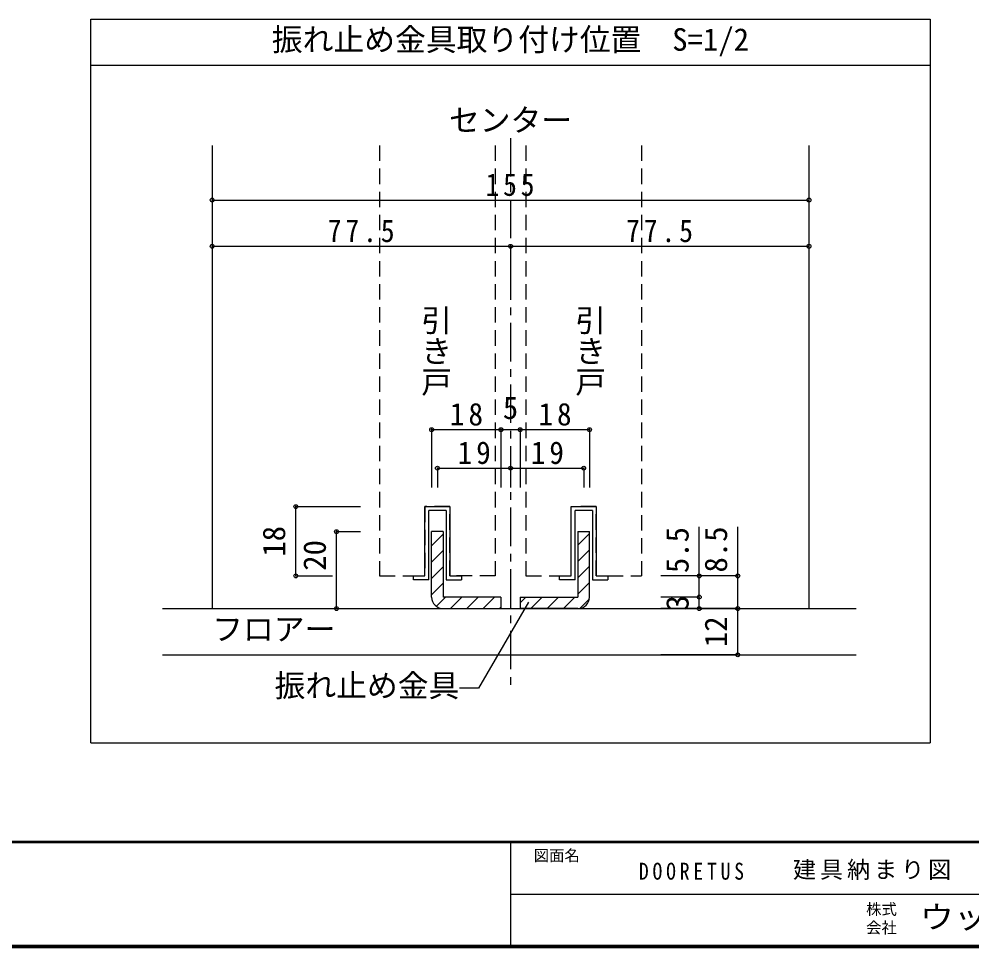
# Model space of a CAD drawing. Units: millimetres on the paper, enlarged 5 times, with parts at other scales. Extents: x -973 to 977, y -718 to 696.
# Drawn here: x -317 to 301, y -701 to -98 of the extents above; entities that cross this region are included whole.
import ezdxf
from ezdxf.enums import TextEntityAlignment as Align

# ---------------------------------------------------------------- set-up
doc = ezdxf.new("R2010")
doc.units = ezdxf.units.MM
doc.header["$LTSCALE"] = 5
doc.header["$PDMODE"] = 32
doc.header["$PDSIZE"] = 2.5
doc.linetypes.add('CHAIN1', pattern=[8, 5, -1, 1, -1])
doc.linetypes.add('DASHED2', pattern=[3, 2, -1])
for name, color, linetype in [('0-A_文字', 3, 'Continuous'), ('1-1_通り芯', 4, 'CHAIN1'), ('1-3_仕上げ', 2, 'Continuous'), ('1-4_枠', 4, 'CHAIN1'), ('1-6_扉', 7, 'DASHED2'), ('1-7_金物', 7, 'Continuous'), ('1-A_文字', 7, 'Continuous'), ('1-B_寸法', 7, 'Continuous'), ('F-0_補助線', 7, 'Continuous'), ('F-1_枠', 6, 'Continuous'), ('F-A_文字', 7, 'Continuous')]:
    doc.layers.add(name, color=color, linetype=linetype)
doc.styles.add('@ＭＳ ゴシック', font='')
doc.styles.add('ＭＳ ゴシック', font='')
doc.styles.get('@ＭＳ ゴシック').set_extended_font_data('@MS Gothic')
doc.styles.get('ＭＳ ゴシック').set_extended_font_data('MS Gothic')

msp = doc.modelspace()

# ---------------------------------------------------------------- linework, layer by layer
at = {"layer": '0-A_文字'}
for p, q in [((-270.847, -567.5), (-270.847, -97.5)), ((-270.847, -97.5), (274.153, -97.5)), ((274.153, -97.5), (274.153, -567.5)), ((-270.847, -127.5), (274.153, -127.5)), ((-270.847, -567.5), (274.153, -567.5))]:
    msp.add_line(p, q, dxfattribs=at)
at = {"layer": '1-1_通り芯'}
msp.add_line((1.653, -174.852), (1.653, -532.789), dxfattribs=at)
at = {"layer": '1-3_仕上げ'}
for p, q in [((-224.353, -480.443), (226.141, -480.443)), ((-224.353, -510.443), (226.141, -510.443))]:
    msp.add_line(p, q, dxfattribs=at)
at = {"layer": '1-4_枠', "color": 3, "linetype": 'Continuous'}
for p, q in [((-192.097, -179.652), (-192.097, -480.443)), ((195.403, -179.652), (195.403, -480.443))]:
    msp.add_line(p, q, dxfattribs=at)
at = {"layer": '1-6_扉'}
for p, q in [((-83.347, -179.652), (-83.347, -459.193)), ((-8.347, -179.652), (-8.347, -459.193)), ((11.653, -179.652), (11.653, -459.193)), ((86.653, -179.652), (86.653, -459.193)), ((-53.972, -414.193), (-53.972, -459.193)), ((-37.722, -414.193), (-53.972, -414.193)), ((41.028, -459.193), (41.028, -414.193)), ((57.278, -414.193), (43.528, -414.193)), ((57.278, -459.193), (57.278, -414.193)), ((-83.347, -459.193), (-53.972, -459.193)), ((11.653, -459.193), (41.028, -459.193)), ((57.278, -459.193), (64.153, -459.193)), ((64.776, -459.193), (86.653, -459.193))]:
    msp.add_line(p, q, dxfattribs=at)
msp.add_lwpolyline([(-8.347, -459.193), (-37.722, -459.193), (-37.722, -414.193)], dxfattribs=at)
at = {"layer": '1-7_金物'}
for p, q in [((-53.974, -459.193), (-53.974, -414.193)), ((-53.974, -414.193), (-37.724, -414.193)), ((-37.724, -414.193), (-37.724, -459.193)), ((41.026, -459.193), (41.026, -414.193)), ((41.026, -414.193), (57.276, -414.193)), ((57.276, -414.193), (57.276, -459.193)), ((-51.474, -461.693), (-51.474, -416.693)), ((-40.224, -416.693), (-51.474, -416.693)), ((-40.224, -416.693), (-40.224, -461.693)), ((43.526, -461.693), (43.526, -416.693)), ((54.776, -416.693), (43.526, -416.693)), ((54.776, -416.693), (54.776, -461.693)), ((-61.474, -459.193), (-53.974, -459.193)), ((-61.474, -461.693), (-61.474, -459.193)), ((-51.474, -461.693), (-61.474, -461.693)), ((-40.224, -461.693), (-30.224, -461.693)), ((-37.724, -459.193), (-30.224, -459.193)), ((-30.224, -459.193), (-30.224, -461.693)), ((33.526, -459.193), (41.026, -459.193)), ((33.526, -461.693), (33.526, -459.193)), ((43.526, -461.693), (33.526, -461.693)), ((54.776, -461.693), (64.776, -461.693)), ((57.276, -459.193), (64.776, -459.193)), ((64.776, -459.193), (64.776, -461.693))]:
    msp.add_line(p, q, dxfattribs=at)
at = {"layer": '1-7_金物', "color": 3}
for p, q in [((-42.099, -430.443), (-49.599, -430.443)), ((-49.599, -472.943), (-49.599, -430.443)), ((-42.099, -430.443), (-42.099, -472.943)), ((45.401, -430.443), (52.901, -430.443)), ((45.401, -430.443), (45.401, -472.943)), ((52.901, -472.943), (52.901, -430.443)), ((-4.599, -472.943), (-42.099, -472.943)), ((-4.599, -472.943), (-4.599, -480.443)), ((7.901, -472.943), (7.901, -480.443)), ((7.901, -472.943), (45.401, -472.943)), ((-42.099, -480.443), (-4.599, -480.443)), ((45.401, -480.443), (7.901, -480.443))]:
    msp.add_line(p, q, dxfattribs=at)
at = {"layer": '1-7_金物', "color": 4}
for p, q in [((-49.599, -439.556), (-42.099, -432.056)), ((45.401, -439.149), (52.901, -431.649)), ((-49.599, -450.162), (-42.099, -442.662)), ((45.401, -449.755), (52.901, -442.255)), ((-49.599, -460.769), (-42.099, -453.269)), ((45.401, -460.362), (52.901, -452.862)), ((-49.599, -471.376), (-42.099, -463.876)), ((45.401, -470.968), (52.901, -463.468)), ((-46.576, -478.96), (-40.559, -472.943)), ((-37.453, -480.443), (-29.953, -472.943)), ((-26.846, -480.443), (-19.346, -472.943)), ((-16.239, -480.443), (-8.739, -472.943)), ((7.901, -476.649), (11.607, -472.943)), ((14.714, -480.443), (22.213, -472.943)), ((25.32, -480.443), (32.82, -472.943)), ((35.927, -480.443), (43.427, -472.943)), ((46.635, -480.341), (52.801, -474.175)), ((-5.633, -480.443), (-4.601, -479.411))]:
    msp.add_line(p, q, dxfattribs=at)
at = {"layer": '1-7_金物', "color": 3}
for centre, start, end in [((-42.099, -472.943), 180, 270), ((45.401, -472.943), 270, 0)]:
    msp.add_arc(centre, 7.5, start, end, dxfattribs=at)
at = {"layer": '1-A_文字'}
for p, q in [((13.202, -476.206), (-19.09, -532.137)), ((-19.09, -532.137), (-31.59, -532.137))]:
    msp.add_line(p, q, dxfattribs=at)
at = {"layer": '1-B_寸法', "color": 4}
for p, q in [((-192.097, -215.081), (195.403, -215.081)), ((-192.097, -245.081), (-192.097, -270.081)), ((-192.097, -245.081), (1.653, -245.081)), ((1.653, -245.081), (1.653, -270.081)), ((1.653, -245.081), (195.403, -245.081)), ((195.403, -245.081), (195.403, -270.081)), ((-49.597, -364.193), (-4.599, -364.193)), ((-49.597, -364.193), (-49.597, -401.693)), ((-4.599, -364.193), (-4.599, -401.693)), ((-4.599, -364.193), (7.903, -364.193)), ((7.903, -364.193), (7.903, -401.693)), ((7.903, -364.193), (52.903, -364.193)), ((52.903, -364.193), (52.903, -401.693)), ((-45.847, -389.193), (1.653, -389.193)), ((-45.847, -389.193), (-45.847, -401.693)), ((1.653, -389.193), (1.653, -401.693)), ((1.653, -389.193), (49.153, -389.193)), ((49.153, -389.193), (49.153, -401.693)), ((-137.793, -459.193), (-137.793, -414.193)), ((-137.793, -414.193), (-95.847, -414.193)), ((-111.377, -480.443), (-111.377, -430.443)), ((-111.377, -430.443), (-95.847, -430.443)), ((124.153, -472.943), (124.153, -427.349)), ((149.153, -480.443), (149.153, -427.349)), ((-137.793, -459.193), (-114.013, -459.193)), ((149.153, -459.193), (99.153, -459.193)), ((124.153, -472.943), (99.153, -472.943)), ((124.153, -480.443), (124.153, -472.943)), ((-111.377, -480.443), (-95.847, -480.443)), ((149.153, -480.443), (99.153, -480.443)), ((149.153, -510.443), (149.153, -480.443)), ((149.153, -510.443), (99.153, -510.443))]:
    msp.add_line(p, q, dxfattribs=at)
at = {"layer": '1-B_寸法'}
for p in [(-192.097, -215.081), (195.403, -215.081), (-192.097, -245.081), (1.653, -245.081), (195.403, -245.081), (-49.597, -364.193), (-4.599, -364.193), (7.903, -364.193), (52.903, -364.193), (-45.847, -389.193), (1.653, -389.193), (49.153, -389.193), (-137.793, -414.193), (-111.377, -430.443), (-137.793, -459.193), (124.153, -459.193), (149.153, -459.193), (124.153, -472.943), (-111.377, -480.443), (124.153, -480.443), (149.153, -480.443), (149.153, -510.443)]:
    msp.add_point(p, dxfattribs=at)
at = {"layer": 'F-1_枠'}
for p, q in [((976.653, -631.667), (-973.347, -631.667)), ((976.653, -632.5), (-973.347, -632.5)), ((1.653, -632.5), (1.653, -699.167)), ((1.653, -665.833), (974.986, -665.834)), ((976.653, -699.167), (-973.347, -699.167)), ((976.653, -700), (-973.347, -700)), ((976.653, -700.833), (-973.347, -700.833))]:
    msp.add_line(p, q, dxfattribs=at)

# ---------------------------------------------------------------- texts
at = {"layer": '0-A_文字', "color": 7, "style": 'ＭＳ ゴシック'}
msp.add_text('振れ止め金具取り付け位置\u3000S=1/2', height=14.66, dxfattribs=at).set_placement((-153.347, -122.5), align=Align.BOTTOM_LEFT)
at = {"layer": '1-A_文字', "style": 'ＭＳ ゴシック'}
for s, p in [('センター', (-38.347, -174.852)), ('フロアー', (-192.097, -505.443)), ('振れ止め金具', (-151.59, -542.137))]:
    msp.add_text(s, height=14.66, dxfattribs=at).set_placement(p, align=Align.BOTTOM_LEFT)
at = {"layer": '1-A_文字', "style": '@ＭＳ ゴシック'}
for p in [(-58.347, -283.011), (41.653, -283.011)]:
    msp.add_text('引き戸', height=14.66, rotation=270, dxfattribs=at).set_placement(p, align=Align.BOTTOM_LEFT)
at = {"layer": '1-B_寸法', "style": 'ＭＳ ゴシック'}
msp.add_text('5', height=14.66, dxfattribs=at).set_placement((-3.348, -361.693), align=Align.BOTTOM_LEFT)
for s, p in [('18', (-140.293, -446.693)), ('5.5', (121.653, -457.349)), ('8.5', (146.653, -456.991)), ('20', (-113.877, -455.843)), ('3', (121.653, -481.693)), ('12', (146.653, -505.443))]:
    msp.add_text(s, height=14.66, rotation=90, dxfattribs=at).set_placement(p, align=Align.BOTTOM_LEFT)
at = {"layer": '1-B_寸法', "char_height": 14.66, "attachment_point": 7, "style": 'ＭＳ ゴシック'}
for s, insert in [('\\T1.27;\\W0.9;155', (-14.597, -212.581)), ('\\T1.28;\\W0.9;77.5', (-117.097, -242.581)), ('\\T1.28;\\W0.9;77.5', (76.653, -242.581)), ('\\T1.27;\\W0.95;18', (-37.723, -361.693)), ('\\T1.27;\\W0.95;18', (19.778, -361.693)), ('\\T1.27;\\W0.95;19', (-32.722, -386.693)), ('\\T1.27;\\W0.95;19', (14.778, -386.693))]:
    msp.add_mtext(s, dxfattribs=dict(at, insert=insert))
at = {"layer": 'F-0_補助線', "char_height": 11, "attachment_point": 7, "style": 'ＭＳ ゴシック'}
for s, insert in [('\\T1.17;建具納まり図', (184.986, -656.667)), ('\\T1.39;\\W0.85;DOORETUS', (84.986, -656.667))]:
    msp.add_mtext(s, dxfattribs=dict(at, insert=insert))
at = {"layer": 'F-A_文字', "style": 'ＭＳ ゴシック'}
for s, p in [('図面名', (16.653, -646.667)), ('株式', (232.486, -681.5)), ('会社', (232.486, -693.5))]:
    msp.add_text(s, height=7.331, dxfattribs=at).set_placement(p, align=Align.BOTTOM_LEFT)
at = {"layer": 'F-A_文字', "style": 'ＭＳ ゴシック', "width": 1.1}
msp.add_text('ウッドワン・・・', height=14.66, dxfattribs=at).set_placement((267.486, -692.5), align=Align.BOTTOM_LEFT)

doc.saveas('drawing.dxf')
